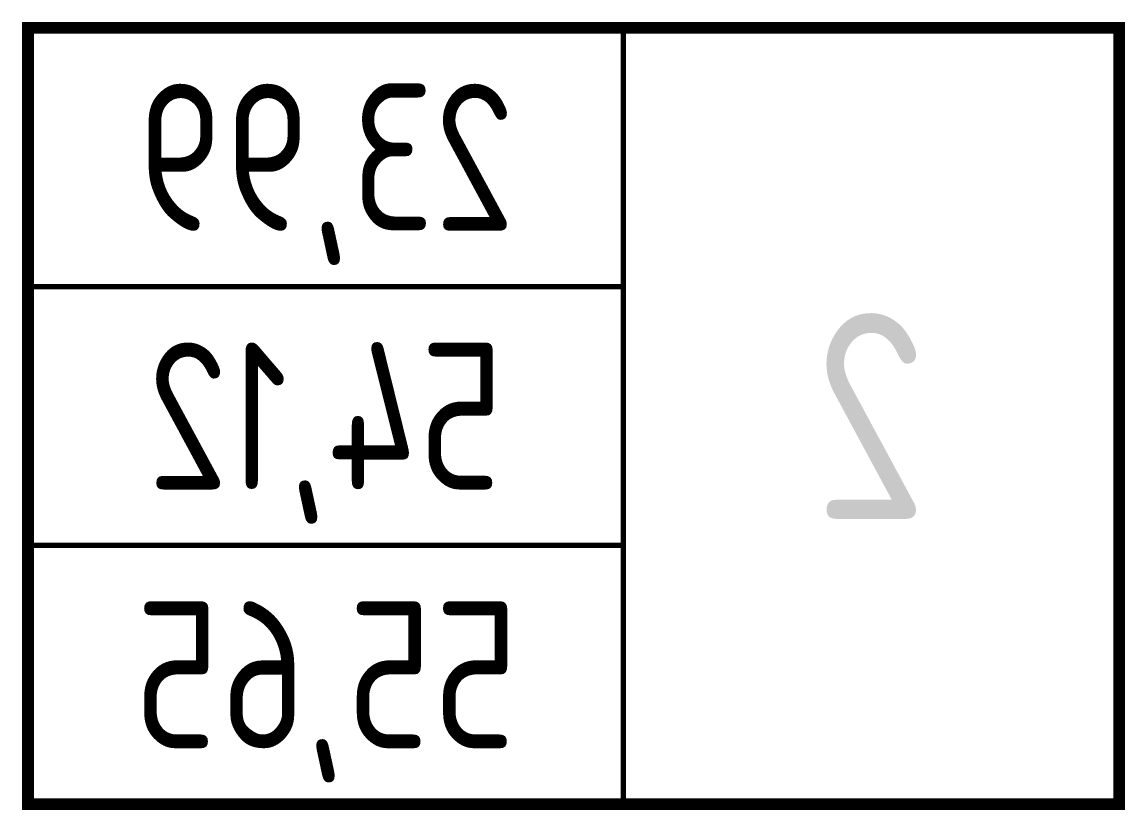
# Model space of a CAD drawing. Header units: millimetres. Extents: x 0 to 145404, y 0 to 194550.
# Drawn here: x 73781 to 75655, y 107816 to 109156 of the extents above; entities that cross this region are included whole.
import ezdxf
from ezdxf.enums import TextEntityAlignment as Align

# ---------------------------------------------------------------- set-up
doc = ezdxf.new("R2010")
doc.units = ezdxf.units.MM
doc.styles.add('ГОСТ 2.304', font='CS_Gost2304.shx')

# ---------------------------------------------------------------- blocks, each defined once
blk = doc.blocks.new('Квартира 2К 9900 тип 9')
at = {"ltscale": 75, "const_width": 20}
blk.add_lwpolyline([(8280, 5800), (10134.4, 5800), (10134.4, 4480), (8280, 4480)], close=True, dxfattribs=at)
at = {"ltscale": 75, "const_width": 8.8, "elevation": 227.2}
for points in [[(9122.4, 5800), (9122.4, 4480)], [(10134.4, 5360), (9122.4, 5360)], [(10134.4, 4920), (9122.4, 4920)]]:
    blk.add_lwpolyline(points, dxfattribs=at)
at = {"ltscale": 75, "style": 'ГОСТ 2.304'}
for s, height, p in [('23,99', 250, (9628.4, 5580)), ('2', 350, (8701.2, 5140)), ('54,12', 250, (9628.4, 5140)), ('55,65', 250, (9628.4, 4700))]:
    blk.add_text(s, height=height, dxfattribs=at).set_placement(p, align=Align.MIDDLE_CENTER)
blk = doc.blocks.new('V_Section_2')
blk.add_blockref('Квартира 2К 9900 тип 9', (8950, -35700))

msp = doc.modelspace()

# ---------------------------------------------------------------- block references
at = {"xscale": -1}
msp.add_blockref('V_Section_2', (92875.5, 139046.1, 0), dxfattribs=at)

doc.saveas('drawing.dxf')
